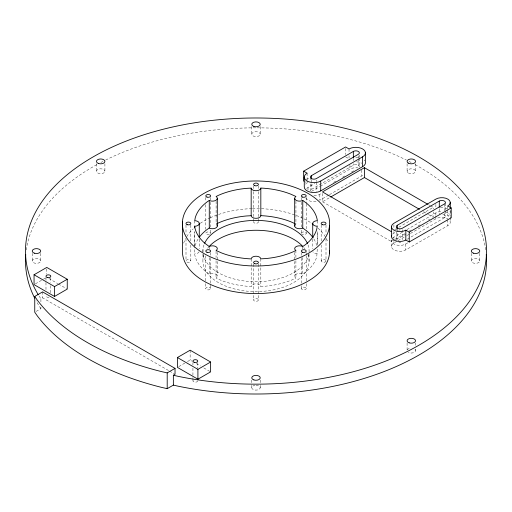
<?xml version="1.0" encoding="UTF-8"?>
<svg xmlns="http://www.w3.org/2000/svg" width="512" height="512" viewBox="0 0 512 512"><rect width="100%" height="100%" fill="white"/><g stroke="black" fill="none" stroke-linecap="round" stroke-linejoin="round"><path stroke-width="0.38" stroke-dasharray="2.56 1.92" d="M317.248 249.133L316.794 256.634A61.549 35.539 0 0 1 304.634 272.851L302.72 274.106A4.838 2.79 0 0 0 296.109 274.227A4.838 2.79 0 0 0 295.898 278.048L293.728 279.149A61.549 35.539 0 0 1 265.626 286.17L260.826 286.432A4.838 2.79 0 0 0 255.968 283.821A4.838 2.79 0 0 0 251.174 286.47L250.208 286.451A61.549 35.539 0 0 1 221.402 280.467L216.064 278.074A4.832 2.79 0 0 0 215.891 274.227A4.832 2.79 0 0 0 209.235 274.131L205.094 271.046A61.549 35.539 0 0 1 194.72 254.419L194.694 246.765M35.392 283.84L42.752 279.59M43.424 279.206L46.099 277.658M40.915 301.818L40.915 298.784L42.586 297.818L168.826 370.701M36.122 311.405L40.915 308.64L40.915 305.606M306.4 179.45L309.152 177.862M306.662 188.486A8.371 4.832 0 0 1 307.994 187.488L314.861 183.514M310.362 184.006L310.362 190.899A3.546 2.048 0 0 1 311.398 189.453L353.344 165.235A3.52 2.035 0 0 1 357.594 164.915A3.52 2.035 0 0 1 359.238 167.2M311.43 191.411L319.674 186.643M320.358 186.246L349.901 169.165A8.371 4.832 0 0 1 357.984 167.91M333.594 182.419L336.339 180.826M342.522 177.254L345.274 175.661M351.456 172.09L354.202 170.496M313.914 195.738A8.371 4.832 0 0 0 319.827 194.323L321.888 193.126M328.762 195.066L319.827 200.23L319.827 194.323M329.446 194.669L361.741 175.994A8.371 4.832 0 0 0 363.066 174.995M322.477 193.421L322.477 201.76L330.042 197.395M394.694 229.632L396.07 228.838M398.822 227.251L433.203 207.405L433.203 208.915M392.563 234.15A8.422 4.864 0 0 1 393.907 233.146L395.283 232.352M398.72 230.368L400.096 229.574M392.563 238.093A8.422 4.864 0 0 1 393.907 237.088L402.163 232.326M406.982 229.549L435.885 212.89A8.422 4.864 0 0 1 441.843 211.469M322.477 201.76L391.258 241.472L394.01 239.885M394.694 239.488L405.011 233.53M409.139 231.149L411.2 229.958M418.074 225.99L420.141 224.8M428.39 220.032L429.766 219.238M396.39 239.987A3.597 2.074 0 0 1 397.318 239.059L406.266 233.901M178.765 366.618L184.787 363.136M187.462 361.594L190.138 360.045L192.186 361.229M449.978 220.986A8.422 4.864 0 0 1 447.795 225.683L405.818 249.875A8.422 4.864 0 0 1 393.907 249.875A8.422 4.864 0 0 1 393.907 243.002L397.344 241.018M398.035 240.621L406.291 235.859M406.982 235.462L409.734 233.875M410.419 233.478L435.885 218.803A8.422 4.864 0 0 1 447.795 218.803M407.219 239.219L444.384 217.798L444.384 211.667M391.437 246.438L391.437 240.525A8.422 4.864 0 0 0 396.64 245.018A8.422 4.864 0 0 0 405.818 243.968L408.57 242.381M345.587 156.826L349.037 158.816M428.39 204.621L429.766 205.414M430.451 205.811L433.203 207.405M447.795 209.766L447.795 215.827L451.213 217.798M423.571 211.699L427.699 214.08M428.39 214.477L433.203 217.254L433.203 211.949M303.648 181.037L307.098 183.027A9.632 5.562 0 0 0 305.568 184.179M48.819 278.458L57.696 283.578M58.374 283.974L66.566 288.704M196.282 363.59L200.378 365.958M203.795 367.93L210.624 371.872M169.517 371.098L174.342 373.888M39.117 296.154L40.915 298.784M40.915 308.64L39.117 306.01A230.515 133.088 0 0 1 36.032 300.723M479.763 253.344L479.763 260.928A4.224 2.438 0 0 1 473.427 263.04A4.224 2.438 0 0 1 473.427 258.816A4.224 2.438 0 0 1 479.763 260.928M471.315 253.344L471.315 260.928M450.266 210.112L450.266 212.39M450.266 217.811L450.266 222.24M447.795 205.971L447.795 209.005M447.795 219.77L447.795 225.683M445.434 203.302L445.434 210.202M445.434 210.963L445.434 216.333M444.384 204L444.384 210.899M439.296 208.73L439.296 214.093M435.885 204.403L435.885 207.437M435.885 212.89L435.885 215.11M435.885 215.846L435.885 218.803M415.539 163.674L415.539 171.258M415.539 343.021L415.539 345.293M415.539 349.082L415.539 350.598M407.091 163.674L407.091 171.258M407.091 343.021L407.091 349.843M405.818 243.968L405.818 249.875M402.406 229.728L402.406 239.693M397.318 229.094L397.318 239.059M396.262 227.494L396.262 239.757M393.907 224.806L393.907 228.595M393.907 231.629L393.907 233.146M393.907 237.088L393.907 238.566M393.907 241.523L393.907 243.002M391.258 239.955L391.258 241.472M361.741 170.086L361.741 175.994M359.36 155.174L359.36 157.472M359.36 158.24L359.36 166.675M358.323 155.853L358.323 158.15M358.323 158.918L358.323 167.347M353.344 158.342L353.344 160.64M353.344 163.706L353.344 165.235M349.901 165.466L349.901 169.165M349.037 148.96L349.037 152.749M349.037 155.782L349.037 158.054M345.587 148.486L345.587 154.547M325.997 225.075L325.997 234.637M325.997 238.618L325.997 260.928A2.413 1.395 0 0 1 322.381 262.131A2.413 1.395 0 0 1 322.381 259.718A2.413 1.395 0 0 1 325.997 260.928M321.171 225.075L321.171 241.011M321.171 244.992L321.171 260.928M317.306 220.691L317.306 225.427M317.306 245.133L317.306 231.731L317.248 245.19M316.416 180.09L316.416 181.619M316.416 182.387L316.416 191.584M312.723 239.232L312.723 248.691M311.398 179.488L311.398 189.453M310.362 177.107L310.362 180.941M309.037 254.138L309.037 262.477M307.994 187.488L307.994 190.445M307.098 173.171L307.098 179.994M307.098 180.755L307.098 183.027M306.202 197.485L306.202 203.059M306.202 203.859L306.202 230.944M306.202 231.744L306.202 233.338M306.202 252.666L306.202 255.059M306.202 255.853L306.202 282.944M306.202 283.738L306.202 288.518A2.413 1.395 0 0 1 302.586 289.728A2.413 1.395 0 0 1 302.586 287.309A2.413 1.395 0 0 1 306.202 288.518M302.72 246.515L302.72 248.877M302.72 257.549L302.72 274.106M301.376 197.485L301.376 201.466M301.376 202.266L301.376 226.963M301.376 230.15L301.376 233.338M301.376 252.666L301.376 257.446M301.376 258.24L301.376 285.331M301.376 286.131L301.376 288.518M295.936 201.21L295.936 224.07A4.832 2.79 0 0 0 295.238 224.653M295.898 250.458L295.898 257.549M295.898 260.704L295.898 278.048M294.694 252.467L294.694 276.115M260.826 258.842L260.826 286.432M260.224 126.598L260.224 134.176A4.224 2.438 0 0 1 253.888 136.288A4.224 2.438 0 0 1 253.888 132.064A4.224 2.438 0 0 1 260.224 134.176M260.224 380.096L260.224 384.646M260.224 385.402L260.224 387.674M258.413 186.054L258.413 188.448M258.413 191.629L258.413 221.907M258.413 264.096L258.413 299.949A2.413 1.395 0 0 1 254.79 301.152A2.413 1.395 0 0 1 254.79 298.739A2.413 1.395 0 0 1 258.413 299.949M253.587 186.054L253.587 190.835M253.587 191.629L253.587 221.907M253.587 264.096L253.587 299.949M251.776 126.598L251.776 134.176M251.776 380.096L251.776 384.646M251.776 385.402L251.776 387.674M251.174 258.88L251.174 286.47M217.306 252.48L217.306 276.134M216.102 201.235L216.102 222.522M216.064 251.27L216.064 257.574M216.064 260.73L216.064 278.074M210.624 197.485L210.624 201.466M210.624 202.266L210.624 226.963M210.624 230.15L210.624 233.338M210.624 252.666L210.624 257.446M210.624 258.24L210.624 288.518A2.413 1.395 0 0 1 207.002 289.728A2.413 1.395 0 0 1 207.002 287.309A2.413 1.395 0 0 1 210.624 288.518M209.235 246.541L209.235 248.902M209.235 257.574L209.235 274.131M205.798 197.485L205.798 201.466M205.798 204.653L205.798 229.35M205.798 255.853L205.798 282.944M205.798 283.738L205.798 288.518M202.963 249.523L202.963 253.318M202.963 254.074L202.963 259.379M199.277 239.264L199.277 248.723M197.76 362.656L197.76 368.173M194.752 220.691L194.752 225.427M194.752 245.92L194.752 231.731L194.694 245.978M192.934 362.656L192.934 365.024M192.934 368.173L192.934 376.845M192.934 377.638L192.934 380.787M190.829 225.075L190.829 241.011M190.829 244.992L190.829 260.928A2.413 1.395 0 0 1 187.206 262.131A2.413 1.395 0 0 1 187.206 259.718A2.413 1.395 0 0 1 190.829 260.928M190.138 350.189L190.138 360.045M186.003 225.075L186.003 234.637M186.003 238.618L186.003 260.928M104.909 163.674L104.909 171.258A4.224 2.438 0 0 1 98.573 173.37A4.224 2.438 0 0 1 98.573 169.146A4.224 2.438 0 0 1 104.909 171.258M96.461 163.674L96.461 171.258M50.803 277.811L50.803 282.547M50.803 285.696L50.803 292.794M46.771 268.934L46.771 274.24M45.978 277.811L45.978 281.754M45.978 282.547L45.978 289.638M42.586 291.904L42.586 297.818M40.685 253.344L40.685 260.928A4.224 2.438 0 0 1 34.349 263.04A4.224 2.438 0 0 1 34.349 258.816A4.224 2.438 0 0 1 40.685 260.928M32.237 253.344L32.237 260.928M256 385.235A4.224 2.438 0 0 1 259.827 388.704A4.224 2.438 0 0 1 252.762 389.242A4.224 2.438 0 0 1 254.906 385.318M414.976 349.382A4.224 2.438 0 0 1 413.888 352.531A4.224 2.438 0 0 1 408.333 352.32M407.238 349.965A4.224 2.438 0 0 1 410.227 348.243M49.018 297.293A2.413 1.395 0 0 1 47.187 297.152L46.298 296.64A2.413 1.395 0 0 1 46.061 295.584M197.76 380.787A2.413 1.395 0 0 1 194.138 381.997L193.254 381.485A2.413 1.395 0 0 1 193.254 380.09M26.278 249.914A230.515 133.088 0 0 1 96.89 164.627M100.864 162.49A230.515 133.088 0 0 1 102.88 161.446M105.606 160.07A230.515 133.088 0 0 1 256.384 127.84M257.146 127.84A230.515 133.088 0 0 1 406.394 160.07M409.12 161.446A230.515 133.088 0 0 1 411.136 162.49M415.11 164.627A230.515 133.088 0 0 1 485.722 249.914M316.077 201.485A8.371 4.832 0 0 1 305.824 198.067M308.032 254.81A53.101 30.656 0 0 1 256.659 291.584A53.101 30.656 0 0 1 203.718 255.552M207.674 248.218A53.101 30.656 0 0 1 208.64 247.059M303.763 247.533A53.101 30.656 0 0 1 304.698 248.698M209.414 234.541A2.413 1.395 0 0 1 205.882 233.696A2.413 1.395 0 0 1 208.211 231.942A2.413 1.395 0 0 1 210.541 233.696M258.33 221.549A2.413 1.395 0 0 1 256 223.302A2.413 1.395 0 0 1 253.67 221.549M301.459 232.973A2.413 1.395 0 0 1 305.178 232.192A2.413 1.395 0 0 1 305.178 234.477A2.413 1.395 0 0 1 301.459 233.696M355.834 157.184A9.606 5.549 0 0 1 358.323 157.376M364.16 159.962A9.606 5.549 0 0 1 364.864 160.838M356.55 161.856A8.371 4.832 0 0 1 361.741 163.251M442.771 214.323A3.597 2.074 0 0 1 444.384 217.798M400.794 242.534A3.597 2.074 0 0 1 398.931 242.534M446.054 212.122A8.422 4.864 0 0 1 450.266 216.333M449.978 211.13A8.422 4.864 0 0 1 447.795 215.827M440.378 207.597A8.422 4.864 0 0 1 447.258 208.666M183.667 243.162A73.619 42.502 0 0 1 185.606 238.624M186.701 236.723A73.619 42.502 0 0 1 193.184 228.909M200.262 223.309A73.619 42.502 0 0 1 209.542 218.099M210.266 217.766A73.619 42.502 0 0 1 251.674 208.64M252.448 208.621A73.619 42.502 0 0 1 303.392 218.547M304.096 218.893A73.619 42.502 0 0 1 311.923 223.43M318.042 228.192A73.619 42.502 0 0 1 325.619 237.254M326.336 238.522A73.619 42.502 0 0 1 328.07 242.406M308.032 244.954A53.101 30.656 0 0 1 263.309 281.44A53.101 30.656 0 0 1 203.046 253.376M202.912 251.84A53.101 30.656 0 0 1 204.154 244.442M195.206 245.517A61.549 35.539 0 0 1 198.278 238.733M313.914 239.034A61.549 35.539 0 0 1 316.794 245.517M317.248 253.862A4.838 2.79 0 0 1 312.87 251.75M199.117 251.782A4.838 2.79 0 0 1 194.694 253.862M408.333 172.979A4.224 2.438 0 0 0 415.398 171.885A4.224 2.438 0 0 0 410.227 168.902A4.224 2.438 0 0 0 408.333 172.979"/><path stroke-width="0.77" d="M312.723 237.658L312.723 223.462A4.838 2.79 0 0 1 317.306 220.691L317.28 220.134A61.549 35.539 0 0 0 306.906 203.507L302.765 200.422A4.832 2.79 0 0 1 296.109 200.326A4.832 2.79 0 0 1 295.936 196.48L290.598 194.093A61.549 35.539 0 0 0 261.792 188.102L260.826 188.083A4.838 2.79 0 0 1 256.032 190.733A4.838 2.79 0 0 1 251.174 188.122L246.374 188.384A61.549 35.539 0 0 0 218.272 195.405L216.102 196.506A4.838 2.79 0 0 1 215.891 200.326A4.838 2.79 0 0 1 209.28 200.448L207.366 201.702A61.549 35.539 0 0 0 195.206 217.92L194.752 220.691A4.838 2.79 0 0 1 199.277 223.501L199.277 237.69M216.787 224.678A4.838 2.79 0 0 1 215.437 228.147A4.838 2.79 0 0 1 209.28 228.038L207.366 229.293A61.549 35.539 0 0 0 199.514 236.96M34.054 274.758L46.771 267.418L67.251 279.245L67.251 289.094L54.534 296.442L34.054 284.614L34.054 274.758L54.534 286.586L67.251 279.245M34.752 296.429L42.586 291.904L175.034 368.371L175.034 374.285L173.363 375.251L173.363 385.107L167.2 388.666L161.274 387.309A238.515 137.709 0 0 1 37.101 315.616L34.752 312.198L34.752 296.429L37.101 299.853A238.515 137.709 0 0 0 161.274 371.539L167.2 372.896L175.034 368.371M303.648 181.037L303.648 171.181L345.587 146.97L349.037 148.96A9.606 5.549 0 0 1 362.63 148.954A9.606 5.549 0 0 1 362.624 156.806L362.624 166.656L320.717 190.893A9.632 5.562 0 0 1 310.221 192.096A9.632 5.562 0 0 1 304.275 186.957L304.275 177.107M311.398 175.654L353.344 151.443A3.52 2.035 0 0 1 358.33 151.443A3.52 2.035 0 0 1 358.323 154.317L316.416 178.554A3.546 2.048 0 0 1 311.398 178.554A3.546 2.048 0 0 1 311.398 175.654L311.398 178.726M303.648 171.181L307.098 173.171A9.632 5.562 0 0 0 307.098 181.037A9.632 5.562 0 0 0 320.717 181.037L362.624 156.806M427.699 204.224L364.422 167.693L322.477 191.904L391.258 231.616M330.726 196.998L364.422 177.542L419.443 209.312M397.318 225.261L439.296 201.069A3.597 2.074 0 0 1 444.384 201.069A3.597 2.074 0 0 1 444.384 204L402.406 228.198A3.597 2.074 0 0 1 397.318 228.198A3.597 2.074 0 0 1 397.318 225.261L397.318 228.326M177.421 357.536L190.138 350.189L210.624 362.016L210.624 371.872L197.907 379.213L177.421 367.386L177.421 357.536L197.907 369.357L210.624 362.016M451.213 207.942L447.795 205.971A8.422 4.864 0 0 0 447.795 199.098A8.422 4.864 0 0 0 435.885 199.098L393.907 223.29A8.422 4.864 0 0 0 393.907 230.17A8.422 4.864 0 0 0 405.818 230.17L409.229 232.141L451.213 207.942L451.213 217.798L409.229 241.997L405.818 240.026A8.422 4.864 0 0 1 395.648 240.794A8.422 4.864 0 0 1 391.725 235.328M216.646 223.821L218.272 222.995A61.549 35.539 0 0 1 246.374 215.974L251.174 215.712A4.838 2.79 0 0 0 256.032 218.323A4.838 2.79 0 0 0 260.826 215.68L261.792 215.693A61.549 35.539 0 0 1 290.598 221.683L295.27 223.776M173.363 375.251L177.914 376.288A230.515 133.088 0 0 0 484.89 266.829A230.515 133.088 0 0 0 231.104 118.765A230.515 133.088 0 0 0 38.31 294.842M173.363 385.107L177.914 386.144A230.515 133.088 0 0 0 486.24 254.47M295.238 224.653A4.832 2.79 0 0 0 296.57 228.147A4.832 2.79 0 0 0 302.765 228.013L306.906 231.098A61.549 35.539 0 0 1 313.126 237.843M199.277 223.501A4.838 2.79 0 0 1 194.694 226.266L194.72 226.822A61.549 35.539 0 0 0 205.094 243.456L209.235 246.541A4.832 2.79 0 0 1 215.891 246.637A4.832 2.79 0 0 1 216.064 250.483L221.402 252.87A61.549 35.539 0 0 0 250.208 258.861L251.174 258.88A4.838 2.79 0 0 1 255.968 256.23A4.838 2.79 0 0 1 260.826 258.842L265.626 258.579A61.549 35.539 0 0 0 293.728 251.558L295.898 250.458A4.838 2.79 0 0 1 296.109 246.637A4.838 2.79 0 0 1 302.72 246.515L304.634 245.261A61.549 35.539 0 0 0 316.794 229.043L317.248 226.266A4.838 2.79 0 0 1 312.723 223.462M450.266 202.534L450.266 207.84M439.296 201.069L439.296 207.2M409.229 232.141L409.229 241.997M405.818 230.17L405.818 240.026M391.437 226.733L391.437 236.582M365.446 152.883L365.446 162.733A9.606 5.549 0 0 1 362.624 166.656M364.422 167.693L364.422 177.542M353.344 151.443L353.344 157.574M329.542 225.434A73.619 42.502 0 0 1 216.301 259.277A73.619 42.502 0 0 1 222.157 185.734A73.619 42.502 0 0 1 329.542 225.434L329.542 253.024M320.717 181.037L320.717 190.893M302.765 200.422L302.765 228.013M294.694 198.426L294.694 226.016M260.826 188.083L260.826 215.68M251.174 188.122L251.174 215.712M217.306 198.438L217.306 226.029M209.28 200.448L209.28 228.038M197.907 369.357L197.907 379.213M194.694 226.266L194.694 227.846M182.458 221.53L182.458 249.12A73.619 42.502 0 0 0 254.605 293.568A73.619 42.502 0 0 0 329.619 250.733M167.2 372.896L167.2 388.666M54.534 286.586L54.534 296.442M34.637 298.054A230.515 133.088 0 0 1 25.76 254.47M209.152 246.49A53.101 30.656 0 0 1 255.898 230.266A53.101 30.656 0 0 1 302.752 246.387M204.678 243.194A53.101 30.656 0 0 1 256.454 220.416A53.101 30.656 0 0 1 307.546 243.706M47.187 277.446A2.413 1.395 0 0 0 50.803 276.237A2.413 1.395 0 0 0 47.187 275.034A2.413 1.395 0 0 0 47.187 277.446M194.138 362.285A2.413 1.395 0 0 0 197.76 361.082A2.413 1.395 0 0 0 194.138 359.872A2.413 1.395 0 0 0 194.138 362.285M34.349 253.184A4.224 2.438 0 0 0 40.685 251.072A4.224 2.438 0 0 0 34.349 248.96A4.224 2.438 0 0 0 34.349 253.184M98.573 163.514A4.224 2.438 0 0 0 104.909 161.402A4.224 2.438 0 0 0 98.573 159.29A4.224 2.438 0 0 0 98.573 163.514M253.888 126.438A4.224 2.438 0 0 0 260.224 124.326A4.224 2.438 0 0 0 253.888 122.214A4.224 2.438 0 0 0 253.888 126.438M408.333 163.123A4.224 2.438 0 0 0 415.398 162.035A4.224 2.438 0 0 0 410.227 159.046A4.224 2.438 0 0 0 408.333 163.123M473.427 253.184A4.224 2.438 0 0 0 479.763 251.072A4.224 2.438 0 0 0 473.427 248.96A4.224 2.438 0 0 0 473.427 253.184M409.203 342.854A4.224 2.438 0 0 0 415.539 340.742A4.224 2.438 0 0 0 409.203 338.63A4.224 2.438 0 0 0 409.203 342.854M253.888 379.936A4.224 2.438 0 0 0 260.224 377.824A4.224 2.438 0 0 0 253.888 375.712A4.224 2.438 0 0 0 253.888 379.936M187.206 224.691A2.413 1.395 0 0 0 190.829 223.482A2.413 1.395 0 0 0 187.206 222.272A2.413 1.395 0 0 0 187.206 224.691M207.002 252.282A2.413 1.395 0 0 0 210.624 251.072A2.413 1.395 0 0 0 207.002 249.869A2.413 1.395 0 0 0 207.002 252.282M254.79 263.706A2.413 1.395 0 0 0 258.413 262.502A2.413 1.395 0 0 0 254.79 261.293A2.413 1.395 0 0 0 254.79 263.706M207.002 197.094A2.413 1.395 0 0 0 210.624 195.891A2.413 1.395 0 0 0 207.002 194.682A2.413 1.395 0 0 0 207.002 197.094M254.79 185.67A2.413 1.395 0 0 0 258.413 184.461A2.413 1.395 0 0 0 254.79 183.258A2.413 1.395 0 0 0 254.79 185.67M302.586 197.094A2.413 1.395 0 0 0 306.202 195.891A2.413 1.395 0 0 0 302.586 194.682A2.413 1.395 0 0 0 302.586 197.094M322.381 224.691A2.413 1.395 0 0 0 325.997 223.482A2.413 1.395 0 0 0 322.381 222.272A2.413 1.395 0 0 0 322.381 224.691M302.586 252.282A2.413 1.395 0 0 0 306.202 251.072A2.413 1.395 0 0 0 302.586 249.869A2.413 1.395 0 0 0 302.586 252.282"/></g></svg>
